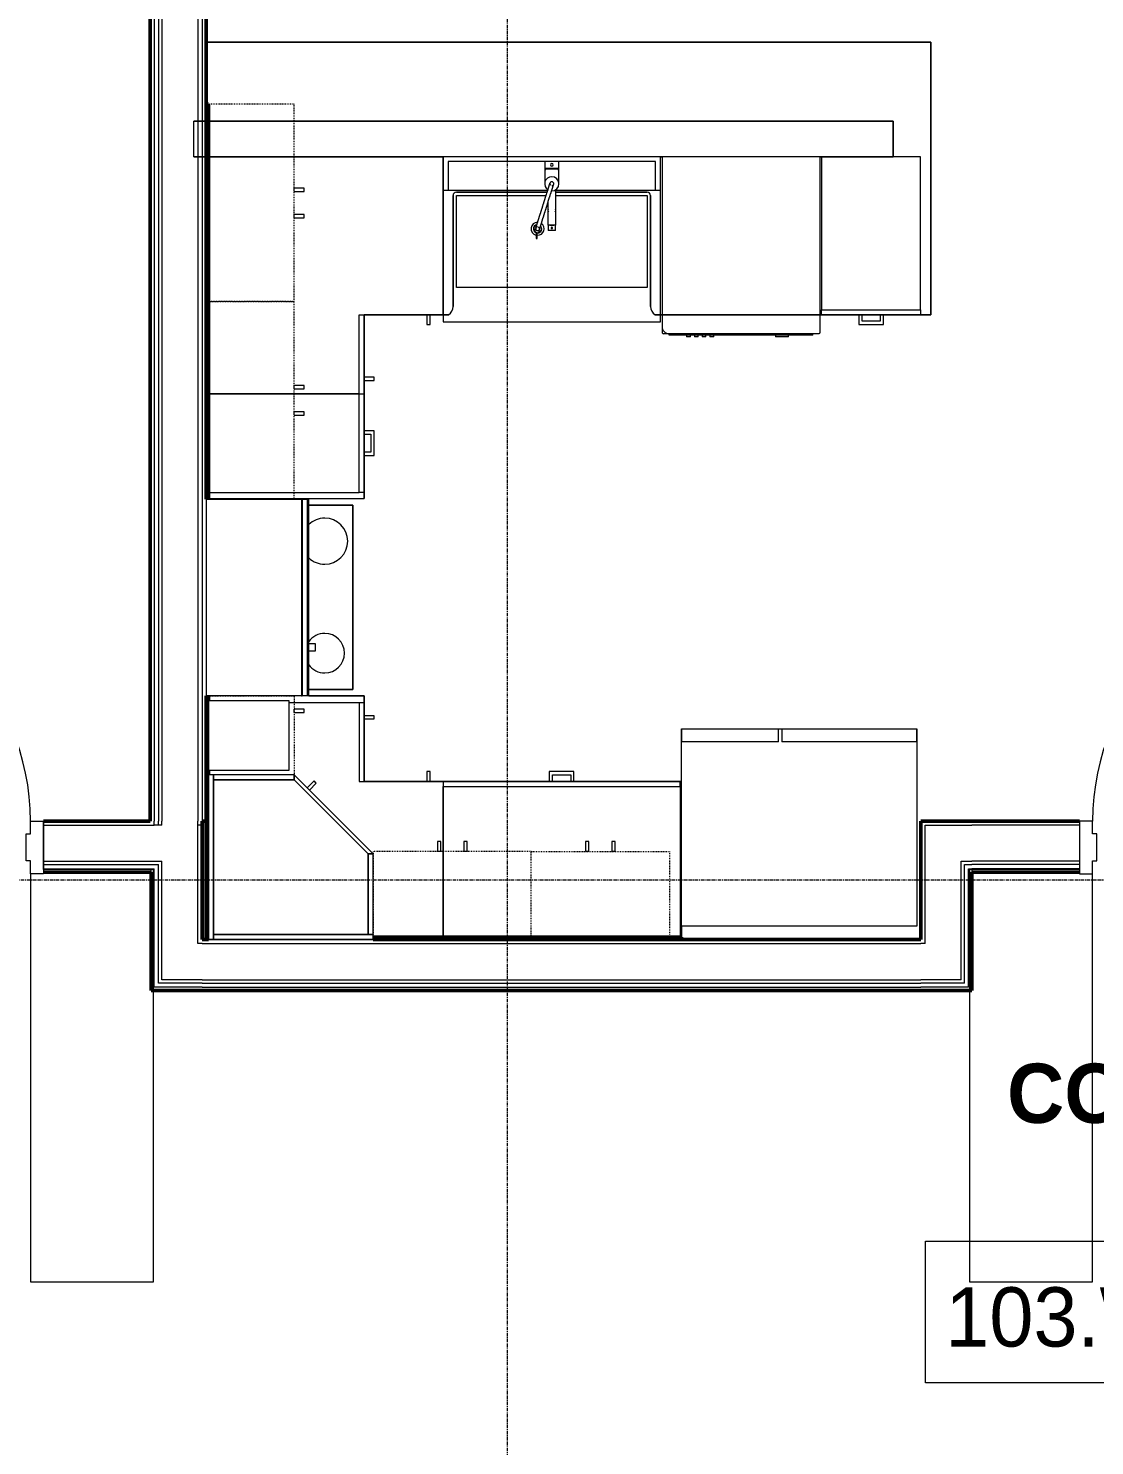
# Model space of a CAD drawing. Header units: inches. Extents: x -4235 to -464, y 9706 to 12425.
# Drawn here: x -3227.1 to -3065.1, y 10381.3 to 10596.6 of the extents above; entities that cross this region are included whole.
import ezdxf

# ---------------------------------------------------------------- set-up
doc = ezdxf.new("R2010")
doc.units = ezdxf.units.IN
doc.header["$MEASUREMENT"] = 0
doc.linetypes.add('Dash', pattern=[0.25, 0.125, -0.125])
doc.linetypes.add('Grid Line 1_2_', pattern=[0.875, 0.5, -0.125, 0.125, -0.125])
for name, color, linetype, lineweight in [('0-1', 7, 'Continuous', 5), ('0-2', 10, 'Continuous', 9), ('0-3', 7, 'Continuous', 9), ('A-AREA-IDEN', 2, 'Continuous', 9), ('A-DOOR-1', 7, 'Continuous', 9), ('A-DOOR-2', 90, 'Continuous', 20), ('A-DOOR-FRAM-1', 90, 'Continuous', 20), ('A-FLOR-2', 254, 'Continuous', 9), ('A-FLOR-3', 7, 'Continuous', 9), ('A-WALL-1', 250, 'Continuous', 50), ('A-WALL-2', 50, 'Continuous', 13), ('A-WALL-3', 10, 'Continuous', 9), ('A-WALL-4', 254, 'Continuous', 9), ('A-WALL-6', 113, 'Continuous', 9), ('I-WALL-1', 250, 'Continuous', 50), ('I-WALL-2', 10, 'Continuous', 9), ('I-WALL-3', 254, 'Continuous', 9), ('P-SANR-FIXT-1', 7, 'Continuous', 9), ('P-SANR-FIXT-2', 254, 'Continuous', 9), ('Q-CASE', 31, 'Continuous', 9), ('Q-CASE-1', 254, 'Continuous', 9), ('Q-CASE-2', 7, 'Continuous', 9), ('Q-CASE-3', 10, 'Continuous', 9), ('Q-CASE-4', 7, 'Dash', 9), ('Q-SPCQ-1', 7, 'Continuous', 9), ('Q-SPCQ-2', 10, 'Continuous', 9), ('Q-SPCQ-3', 254, 'Continuous', 9), ('S-GRID-1', 1, 'Grid Line 1_2_', 9)]:
    doc.layers.add(name, color=color, linetype=linetype, lineweight=lineweight)
doc.styles.add('Century Gothic', font='ufonts.com_century-gothic.ttf', dxfattribs={"height": 9})
doc.styles.add('Century Gothic_B', font='GOTHICB.TTF', dxfattribs={"height": 9})

# ---------------------------------------------------------------- blocks, each defined once
blk = doc.blocks.new('Refrigerator_-_Side-by-Side_6047 - 36_ X 30_-1372843-BACKGROUND - 1ST FLOOR')
at = {"layer": 'Q-SPCQ-1'}
for p, q in [((-17.88, 15.58), (17.87, 15.58)), ((-17.88, -14.42), (-17.88, 15.58)), ((-17.88, 15.58), (-3.13, 15.58)), ((-17.88, 15.58), (-17.88, 13.58)), ((-3.13, 13.58), (-3.13, 15.58)), ((-2.63, 15.58), (17.87, 15.58)), ((-2.63, 15.58), (-2.63, 13.58)), ((17.87, 15.58), (17.87, -14.42)), ((17.87, 13.58), (17.87, 15.58)), ((-3.13, 13.58), (-17.88, 13.58)), ((17.87, 13.58), (-2.63, 13.58)), ((17.87, -14.42), (-17.88, -14.42))]:
    blk.add_line(p, q, dxfattribs=at)
blk = doc.blocks.new('Range - 24_ x 30_-V23-BACKGROUND - 1ST FLOOR')
at = {"layer": 'Q-SPCQ-1'}
blk.add_line((0, -22), (0.12, -22), dxfattribs=at)
for centre, radius, start, end in [((6.5, -6), 3.5, 360, 180), ((23.5, -6), 3, 0, 180), ((6.5, -6), 3.5, 180, 223.5648), ((6.5, -6), 3.5, 316.389, 0), ((23.5, -6), 3, 180, 233.8773), ((23.5, -6), 3, 306.1227, 0), ((6.5, -6), 3.5, 261.0228, 278.9772)]:
    blk.add_arc(centre, radius, start, end, dxfattribs=at)
blk = doc.blocks.new('Dishwasher_15404 - 34_ counter-V24-BACKGROUND - 1ST FLOOR')
at = {"layer": 'Q-SPCQ-1'}
for p, q in [((26.68, 0), (24, 0)), ((26.87, -22.93), (26.87, -0.2)), ((27.12, -1.09), (26.87, -1.09)), ((27.12, -1.09), (27.12, -22.91)), ((27.37, -4.82), (27.12, -4.82)), ((27.37, -4.82), (27.37, -5.81)), ((27.37, -5.81), (27.37, -6.79)), ((27.12, -6.79), (27.37, -6.79)), ((27.37, -16.15), (27.12, -16.15)), ((27.12, -16.74), (27.37, -16.74)), ((27.37, -16.15), (27.37, -16.74)), ((27.37, -17.33), (27.12, -17.33)), ((27.12, -17.92), (27.37, -17.92)), ((27.37, -18.51), (27.12, -18.51)), ((27.12, -19.1), (27.37, -19.1)), ((27.37, -17.33), (27.37, -17.92)), ((27.37, -18.51), (27.37, -19.1)), ((27.37, -19.69), (27.12, -19.69)), ((27.12, -20.28), (27.37, -20.28)), ((27.37, -19.69), (27.37, -20.28)), ((27.12, -22.91), (26.87, -22.91)), ((26.87, -23.8), (26.87, -22.93)), ((24, -24), (25.8, -24)), ((25.8, -24), (26.68, -24))]:
    blk.add_line(p, q, dxfattribs=at)
for centre, radius, start, end in [((26.68, -0.2), 0.197, 360, 90), ((26.68, -0.2), 0.197, 15, 90), ((25.8, -22.93), 1.07, 270, 0), ((26.68, -23.8), 0.197, 270, 0)]:
    blk.add_arc(centre, radius, start, end, dxfattribs=at)
at = {"layer": 'Q-SPCQ-2'}
blk.add_line((0, 0), (0, -24), dxfattribs=at)
at = {"layer": 'Q-SPCQ-3'}
for p, q in [((24, 0), (0, 0)), ((0, -24), (24, -24))]:
    blk.add_line(p, q, dxfattribs=at)
blk = doc.blocks.new('30quot_MicrowaveVent_11166 - 70cm miele oven-2804781-BACKGROUND - 1ST FLOOR')
at = {"layer": 'Q-CASE-2'}
for p, q in [((15.68, 15.6), (-14.2, 15.6)), ((-14.2, 15.39), (-14.2, 15.6)), ((-14.2, 14.61), (-14.2, 15.39)), ((15.68, 15.39), (-14.2, 15.39)), ((8.88, 16.6), (7.69, 16.6)), ((7.69, 15.63), (7.69, 16.55)), ((8.88, 16.55), (8.88, 15.63)), ((15.68, 15.6), (15.68, 15.39)), ((15.68, 15.39), (15.68, 14.61)), ((15.68, 14.61), (-14.2, 14.61)), ((-14.2, 0), (-14.2, 14.49)), ((-14.2, 14.49), (15.68, 14.49)), ((15.68, 14.49), (15.68, 0)), ((-14.2, 0), (15.68, 0))]:
    blk.add_line(p, q, dxfattribs=at)
blk = doc.blocks.new('308 - 308-2727439-BACKGROUND - 1ST FLOOR')
at = {"layer": 'Q-CASE'}
for p, q in [((0, 25.19), (-12, 13.19)), ((-11.25, 13.19), (0, 24.44)), ((0, 24.44), (0, 25.19)), ((-12, 13.19), (-11.25, 13.19))]:
    blk.add_line(p, q, dxfattribs=at)
at = {"layer": 'Q-CASE-2'}
for p, q in [((0, 24.44), (-11.25, 13.19)), ((0, 25.19), (0, 24.44)), ((12.25, 25.19), (0, 25.19)), ((12.25, 24.44), (0, 24.44)), ((0, 24.44), (12.25, 24.44)), ((12.25, 24.44), (12.25, 25.19)), ((13, 25.19), (12.25, 25.19)), ((12.25, 25.19), (12.25, 0.94)), ((12.25, 0.94), (12.25, 24.44)), ((13, 0.94), (13, 25.19)), ((-10.76, 16.55), (-11.11, 16.2)), ((-11.11, 16.2), (-10.05, 15.14)), ((-9.7, 15.49), (-10.76, 16.55)), ((-12, 13.19), (-12, 0.94)), ((-11.25, 13.19), (-12, 13.19)), ((-11.25, 13.19), (-11.25, 0.94)), ((-11.25, 0.94), (-11.25, 13.19)), ((-12, 0.94), (-11.25, 0.94)), ((13, 0.94), (-12, 0.94)), ((-12, 0.94), (-12, 0.19)), ((-12, 0.19), (13, 0.19)), ((-11.25, 0.94), (12.25, 0.94)), ((12.25, 0.94), (13, 0.94)), ((13, 0.19), (13, 0.94))]:
    blk.add_line(p, q, dxfattribs=at)
blk = doc.blocks.new('Base Cabinet 4 Drawer 254 - Base Cabinet 4 Drawer 254 15_-2584595-BACKGROUND - 1ST FLOOR')
at = {"layer": 'Q-CASE-1'}
for p, q in [((-6.76, 24), (8.24, 24)), ((-6.76, 23.25), (-6.76, 24)), ((-0.64, 24), (-1.14, 24)), ((2.11, 24), (2.61, 24)), ((8.24, 24), (8.24, 23.25)), ((8.24, 23.25), (-6.76, 23.25)), ((-6.76, 23.25), (-6.76, 0.37)), ((8.24, 0.37), (8.24, 23.25))]:
    blk.add_line(p, q, dxfattribs=at)
at = {"layer": 'Q-CASE-2'}
for p, q in [((2.61, 25.5), (-1.14, 25.5)), ((-1.14, 25.5), (-1.14, 24)), ((-0.64, 24), (-0.64, 25)), ((-0.64, 25), (2.11, 25)), ((2.11, 25), (2.11, 24)), ((2.61, 24), (2.61, 25.5))]:
    blk.add_line(p, q, dxfattribs=at)
at = {"layer": 'Q-CASE-3'}
for p, q in [((-0.64, 24), (-1.14, 24)), ((-0.64, 24), (-1.14, 24)), ((-0.64, 24), (-1.14, 24)), ((2.11, 24), (2.61, 24)), ((2.11, 24), (2.61, 24)), ((2.11, 24), (2.61, 24)), ((-6.76, 0.37), (-6.76, 0)), ((8.24, 0), (8.24, 0.37)), ((-6.76, 0), (8.24, 0))]:
    blk.add_line(p, q, dxfattribs=at)
blk = doc.blocks.new('Base Cabinet Corner 197 - Base Cabinet Corner 197-2565125-BACKGROUND - 1ST FLOOR')
at = {"layer": 'Q-CASE-1'}
for p, q in [((12.74, -12.63), (12.74, -24)), ((0.74, -23.25), (0.74, -36)), ((12.74, -23.25), (0.74, -23.25)), ((0.74, -23.25), (0.74, -24)), ((0.74, -24), (0.74, -36)), ((12.74, -24), (0.74, -24)), ((10.24, -24), (10.73, -24)), ((0.73, -34), (0.73, -33.51)), ((0.74, -36), (-22.89, -36))]:
    blk.add_line(p, q, dxfattribs=at)
at = {"layer": 'Q-CASE-2'}
for p, q in [((10.24, -24), (10.24, -25.5)), ((10.24, -25.5), (10.73, -25.5)), ((10.73, -25.5), (10.73, -24)), ((2.23, -33.51), (0.74, -33.51)), ((0.74, -34), (2.23, -34)), ((2.23, -34), (2.23, -33.51))]:
    blk.add_line(p, q, dxfattribs=at)
at = {"layer": 'Q-CASE-3'}
for p, q in [((-23.26, 0), (-5.26, 0)), ((-23.26, -0.38), (-23.26, 0)), ((-23.26, -25.38), (-23.26, -0.38)), ((-5.26, 0), (12.74, 0)), ((12.74, 0), (12.74, -0.38)), ((-23.26, -36), (-23.26, -25.38)), ((10.24, -24), (10.73, -24)), ((-22.89, -36), (-23.26, -36))]:
    blk.add_line(p, q, dxfattribs=at)
blk = doc.blocks.new('Vanity Cabinet-Double Door - 33_-2318066-BACKGROUND - 1ST FLOOR')
at = {"layer": 'Q-CASE-1'}
for p, q in [((-15.76, 5.13), (-15.76, 0)), ((-15.76, 5.13), (-15.76, 0)), ((-15.01, 5.13), (-15.01, 0.75)), ((16.49, 0.75), (16.49, 5.13)), ((17.24, 0), (17.24, 5.13)), ((17.24, 0), (17.24, 5.13)), ((-15.01, 0.75), (-0.34, 0.75)), ((1.82, 0.75), (16.49, 0.75))]:
    blk.add_line(p, q, dxfattribs=at)
at = {"layer": 'Q-CASE-3'}
blk.add_line((-15.76, 0), (17.24, 0), dxfattribs=at)
blk.add_line((-15.76, 0), (17.24, 0), dxfattribs=at)
blk.add_line((-15.76, 0), (17.24, 0), dxfattribs=at)
blk = doc.blocks.new('Base Cabinet 3 Drawer 230 - Base Cabinet 3 Drawer 230 15_-2603807-BACKGROUND - 1ST FLOOR')
at = {"layer": 'Q-CASE-1'}
for p, q in [((-6.76, 24), (8.24, 24)), ((-6.76, 23.25), (-6.76, 24)), ((-0.64, 24), (-1.14, 24)), ((2.11, 24), (2.61, 24)), ((8.24, 24), (8.24, 23.25)), ((8.24, 23.25), (-6.76, 23.25)), ((-6.76, 23.25), (-6.76, 0)), ((8.24, 0), (8.24, 23.25)), ((-6.76, 0), (8.24, 0))]:
    blk.add_line(p, q, dxfattribs=at)
at = {"layer": 'Q-CASE-2'}
for p, q in [((2.61, 25.5), (-1.14, 25.5)), ((-1.14, 25.5), (-1.14, 24)), ((-0.64, 24), (-0.64, 25)), ((-0.64, 25), (2.11, 25)), ((2.11, 25), (2.11, 24)), ((2.61, 24), (2.61, 25.5))]:
    blk.add_line(p, q, dxfattribs=at)
at = {"layer": 'Q-CASE-3'}
for p, q in [((-0.64, 24), (-1.14, 24)), ((-0.64, 24), (-1.14, 24)), ((2.11, 24), (2.61, 24)), ((2.11, 24), (2.61, 24))]:
    blk.add_line(p, q, dxfattribs=at)
blk = doc.blocks.new('kitchen_faucet_14143 - kitchen_faucet_14143-V72-BACKGROUND - 1ST FLOOR')
at = {"layer": 'P-SANR-FIXT-1'}
for p, q in [((-7.58, 2.4), (-8.24, 2.4)), ((-8.24, 2.2), (-7.58, 2.2)), ((-7.23, 2.59), (-6.81, 2.46)), ((-6.99, 1.91), (-7.41, 2.04)), ((-6.3, 0.57), (-7.09, 0.57)), ((-7.09, -0.57), (-7.09, 0.57)), ((-2.83, 0.59), (-6.3, 0.59)), ((-6.3, 0.57), (-6.3, 0.59)), ((-6.3, 0.42), (-6.3, 0.5)), ((-6.3, 0.3), (-6.3, 0.4)), ((-6.3, 0.29), (-6.3, 0.15)), ((-6.3, 0.15), (-6.3, 0.29)), ((-6.3, 0.15), (-6.3, -0.15)), ((-6.3, -0.15), (-6.3, 0.15)), ((-3.97, 0.59), (-4.89, 0.59)), ((-0.9, 0.59), (-0.94, 0.59)), ((2.26, 1.08), (0, 1.08)), ((2.34, 1.02), (2.1, 1.02)), ((2.26, 1.08), (2.26, -1.08)), ((3.44, 1.08), (2.34, 1.08)), ((2.34, -1.08), (2.34, 1.08)), ((3.44, 1.08), (3.44, -1.08)), ((-7.09, -0.57), (-6.3, -0.57)), ((-6.3, -0.15), (-6.3, -0.29)), ((-6.3, -0.29), (-6.3, -0.15)), ((-6.3, -0.4), (-6.3, -0.3)), ((-6.3, -0.5), (-6.3, -0.42)), ((-6.3, -0.59), (-6.3, -0.51)), ((-6.3, -0.59), (-0.9, -0.59)), ((-4.89, -0.59), (-3.97, -0.59)), ((0, -1.08), (2.26, -1.08)), ((2.1, -1.02), (2.34, -1.02)), ((2.34, -1.08), (3.44, -1.08))]:
    blk.add_line(p, q, dxfattribs=at)
at = {"layer": 'P-SANR-FIXT-1', "flags": 128}
for points in [[(-6.52, 2.15), (-6.53, 2.23), (-6.56, 2.3), (-6.61, 2.36), (-6.67, 2.41), (-6.74, 2.44), (-6.82, 2.45), (-6.9, 2.44), (-6.97, 2.41), (-7.03, 2.36), (-7.08, 2.3), (-7.1, 2.23), (-7.11, 2.15)], [(-6.73, 2.43), (-6.73, 2.43), (-6.73, 2.43), (-6.73, 2.43), (-6.72, 2.43), (-6.72, 2.43), (-6.72, 2.43), (-6.71, 2.43), (-6.71, 2.43), (-6.7, 2.42), (-6.69, 2.42), (-6.68, 2.42), (-6.53, 2.37), (-6.52, 2.37), (-6.5, 2.36), (-6.48, 2.35), (-6.46, 2.35), (-6.44, 2.34), (-6.42, 2.33), (-6.39, 2.33), (-6.37, 2.32), (-6.34, 2.31), (-6.32, 2.3), (-6.29, 2.3), (-6.27, 2.29), (-6.24, 2.28), (-6.21, 2.27), (-6.18, 2.26), (-6.15, 2.25), (-6.12, 2.24), (-6.09, 2.23), (-6.06, 2.22), (-6.03, 2.21), (-5.99, 2.2), (-5.96, 2.19), (-5.92, 2.18), (-5.89, 2.17), (-5.85, 2.16), (-5.81, 2.14), (-5.78, 2.13), (-5.74, 2.12), (-5.7, 2.11), (-5.66, 2.1), (-5.62, 2.08), (-5.58, 2.07), (-5.53, 2.06), (-5.49, 2.04), (-5.45, 2.03), (-5.4, 2.01), (-5.36, 2), (-5.31, 1.99), (-5.27, 1.97), (-5.22, 1.96), (-5.17, 1.94), (-5.12, 1.93), (-5.07, 1.91), (-5.02, 1.9), (-4.97, 1.88), (-4.92, 1.86), (-4.87, 1.85), (-4.82, 1.83), (-4.77, 1.81), (-4.71, 1.8), (-4.66, 1.78), (-4.61, 1.76), (-4.55, 1.75), (-4.5, 1.73), (-4.44, 1.71), (-4.39, 1.69), (-4.33, 1.68), (-4.27, 1.66), (-4.22, 1.64), (-4.16, 1.62), (-4.1, 1.6), (-4.04, 1.59), (-3.99, 1.57), (-3.93, 1.55), (-3.87, 1.53), (-3.81, 1.51), (-3.75, 1.49), (-3.69, 1.47), (-3.63, 1.46), (-3.57, 1.44), (-3.51, 1.42), (-3.45, 1.4), (-3.39, 1.38), (-3.33, 1.36), (-3.27, 1.34), (-3.21, 1.32), (-3.15, 1.31), (-3.09, 1.29), (-3.03, 1.27), (-2.97, 1.25), (-2.92, 1.23), (-2.86, 1.21), (-2.8, 1.19), (-2.74, 1.17), (-2.68, 1.16), (-2.62, 1.14), (-2.56, 1.12), (-2.51, 1.1), (-1.88, 0.9), (-1.83, 0.89), (-1.78, 0.87), (-1.73, 0.85), (-1.67, 0.84), (-1.62, 0.82), (-1.4, 0.75), (-1.35, 0.74), (-1.3, 0.72), (-1.26, 0.71), (-1.21, 0.69), (-1.17, 0.68), (-1.12, 0.66), (-1.08, 0.65), (-1.04, 0.64), (-1, 0.62), (-0.96, 0.61), (-0.92, 0.6), (-0.88, 0.59), (-0.84, 0.57), (-0.8, 0.56), (-0.76, 0.55), (-0.73, 0.54), (-0.69, 0.53), (-0.66, 0.52), (-0.62, 0.51), (-0.59, 0.5), (-0.56, 0.49), (-0.52, 0.47), (-0.49, 0.47), (-0.46, 0.46), (-0.43, 0.45), (-0.4, 0.44), (-0.38, 0.43), (-0.35, 0.42), (-0.32, 0.41), (-0.3, 0.4), (-0.27, 0.4), (-0.25, 0.39), (-0.22, 0.38), (-0.2, 0.37), (-0.18, 0.37), (-0.16, 0.36), (-0.14, 0.35), (-0.12, 0.35), (-0.1, 0.34), (-0.08, 0.34), (-0.06, 0.33), (-0.05, 0.32), (-0.03, 0.32), (-0.02, 0.32), (0, 0.31), (0.01, 0.31), (0.02, 0.3), (0.03, 0.3), (0.04, 0.3), (0.05, 0.29), (0.06, 0.29), (0.07, 0.29), (0.08, 0.28), (0.09, 0.28), (0.09, 0.28), (0.1, 0.28), (0.1, 0.28), (0.11, 0.28), (0.11, 0.28), (0.11, 0.27), (0.11, 0.27), (0.11, 0.27)], [(-7.11, 2.15), (-7.1, 2.08), (-7.08, 2), (-7.03, 1.94), (-6.97, 1.9), (-6.9, 1.87), (-6.82, 1.86), (-6.74, 1.87), (-6.67, 1.9), (-6.61, 1.94), (-6.56, 2)], [(-6.91, 1.87), (-6.91, 1.87), (-6.91, 1.87), (-6.9, 1.87), (-6.9, 1.87), (-6.9, 1.87), (-6.89, 1.87), (-6.89, 1.86), (-6.88, 1.86), (-6.88, 1.86), (-6.87, 1.86), (-6.86, 1.86), (-6.71, 1.81), (-6.69, 1.8), (-6.68, 1.8), (-6.51, 1.75), (-6.49, 1.74), (-6.46, 1.73), (-6.43, 1.72), (-6.41, 1.71), (-6.38, 1.7), (-6.35, 1.69), (-6.32, 1.68), (-6.29, 1.67), (-6.26, 1.66), (-6.22, 1.65), (-6.19, 1.64), (-6.16, 1.63), (-6.12, 1.62), (-6.09, 1.61), (-6.05, 1.6), (-6.01, 1.59), (-5.98, 1.58), (-5.94, 1.56), (-5.9, 1.55), (-5.86, 1.54), (-5.82, 1.53), (-5.78, 1.51), (-5.74, 1.5), (-5.69, 1.49), (-5.65, 1.47), (-5.61, 1.46), (-5.56, 1.45), (-5.52, 1.43), (-5.47, 1.42), (-5.42, 1.4), (-5.38, 1.39), (-5.33, 1.37), (-5.28, 1.36), (-5.23, 1.34), (-5.18, 1.33), (-4.48, 1.1), (-4.42, 1.09), (-4.36, 1.07), (-4.31, 1.05), (-4.25, 1.03), (-4.19, 1.01), (-4.13, 0.99), (-4.07, 0.98), (-4.02, 0.96), (-3.96, 0.94), (-3.9, 0.92), (-3.84, 0.9), (-3.78, 0.88), (-3.72, 0.86), (-3.66, 0.85), (-3.6, 0.83), (-3.54, 0.81), (-3.48, 0.79), (-3.42, 0.77), (-3.36, 0.75), (-3.3, 0.73), (-3.24, 0.71), (-3.18, 0.69), (-3.12, 0.68), (-3.06, 0.66), (-3, 0.64), (-2.94, 0.62), (-2.88, 0.6), (-2.83, 0.58), (-2.77, 0.56), (-2.71, 0.55), (-2.65, 0.53), (-2.03, 0.33), (-1.98, 0.32), (-1.93, 0.3), (-1.88, 0.28), (-1.83, 0.27), (-1.78, 0.25), (-1.54, 0.18), (-1.49, 0.16), (-1.45, 0.15), (-1.4, 0.13), (-1.36, 0.12), (-1.31, 0.1), (-1.27, 0.09), (-1.23, 0.08), (-1.18, 0.06), (-1.14, 0.05), (-1.1, 0.04), (-1.06, 0.03), (-1.03, 0.01), (-0.99, 0), (-0.95, -0.01), (-0.91, -0.02), (-0.88, -0.03), (-0.84, -0.04), (-0.81, -0.05), (-0.77, -0.07), (-0.74, -0.08), (-0.71, -0.09), (-0.68, -0.1), (-0.65, -0.11), (-0.62, -0.11), (-0.59, -0.12), (-0.56, -0.13), (-0.53, -0.14), (-0.51, -0.15), (-0.48, -0.16), (-0.45, -0.17), (-0.43, -0.17), (-0.41, -0.18), (-0.38, -0.19), (-0.36, -0.2), (-0.34, -0.2), (-0.32, -0.21), (-0.3, -0.21), (-0.28, -0.22), (-0.26, -0.23), (-0.25, -0.23), (-0.23, -0.24), (-0.21, -0.24), (-0.2, -0.25), (-0.18, -0.25), (-0.17, -0.26), (-0.16, -0.26), (-0.15, -0.26), (-0.14, -0.27), (-0.13, -0.27), (-0.12, -0.27), (-0.11, -0.28), (-0.1, -0.28), (-0.09, -0.28), (-0.09, -0.28), (-0.08, -0.28), (-0.08, -0.29), (-0.07, -0.29), (-0.07, -0.29), (-0.07, -0.29), (-0.07, -0.29), (-0.06, -0.29)], [(-0.27, 0.02), (-0.27, -0.06), (-0.24, -0.13), (-0.2, -0.2), (-0.15, -0.25), (-0.08, -0.28), (0, -0.3), (0.08, -0.3), (0.15, -0.28), (0.21, -0.23), (0.27, -0.18)], [(0.27, -0.18), (0.3, -0.11), (0.32, -0.03), (0.31, 0.04), (0.29, 0.12), (0.25, 0.18), (0.19, 0.23), (0.13, 0.27), (0.05, 0.29), (-0.03, 0.28), (-0.1, 0.26), (-0.17, 0.22), (-0.22, 0.16)]]:
    blk.add_lwpolyline(points, dxfattribs=at)
at = {"layer": 'P-SANR-FIXT-1'}
for centre, radius, start, end in [((-6.83, 2.16), 0.984, 176.3754, 180), ((-6.83, 2.16), 0.984, 180, 325.3711), ((-6.83, 2.16), 0.984, 0, 165), ((-6.83, 2.16), 0.63, 10.3084, 180), ((-6.83, 2.16), 0.63, 180, 315), ((-6.83, 2.16), 0.591, 132.8835, 180), ((-6.83, 2.16), 0.591, 180, 191.3603), ((-6.83, 2.16), 0.591, 14.7648, 132.8835), ((-6.83, 2.16), 0.591, 191.3603, 312.7731), ((-6.69, 0), 0.118, 0, 180), ((0, 0), 1.08, 177.6189, 180), ((0, 0), 1.08, 0, 147.4712), ((2.88, 0), 0.197, 360, 180), ((-6.69, 0), 0.118, 180, 360), ((0, 0), 1.08, 180, 360), ((2.88, 0), 0.197, 180, 360)]:
    blk.add_arc(centre, radius, start, end, dxfattribs=at)
for centre, major_axis, ratio, start_param, end_param in [((-8.24, 2.3), (0, 0.0984), 0.984808, 4.712389, 7.853982), ((-8.24, 2.3), (0, 0.0984), 0.984808, 1.570796, 4.712389), ((-3.97, 0), (0, 0.591), 0.906308, 6.021386, 6.806784), ((-3.97, 0), (0, 0.591), 0.906308, 2.617994, 3.403392)]:
    blk.add_ellipse(centre, major_axis=major_axis, ratio=ratio, start_param=start_param, end_param=end_param, dxfattribs=at)
blk = doc.blocks.new('Stainless Steel Farmhous Kitchen Sink - Stainless Steel Farmhous Kitchen Sink-V73-BACKGROUND - 1ST FLOOR')
at = {"layer": 'P-SANR-FIXT-1'}
for p, q in [((-33, 22.2), (-33, 21.11)), ((0, 22.2), (-33, 22.2)), ((0, 21.11), (0, 22.2)), ((-31, 3), (-31, 16.96)), ((-31, 16.96), (-2, 16.96)), ((-2, 16.96), (-2, 3)), ((-17.08, 3), (-31, 3)), ((-2, 3), (-15.65, 3))]:
    blk.add_line(p, q, dxfattribs=at)
at = {"layer": 'P-SANR-FIXT-2'}
for p, q in [((-33, 21.11), (-33, 2.25)), ((0, 2.25), (0, 21.11)), ((-33, 2.25), (-17.09, 2.25)), ((-15.89, 2.25), (0, 2.25))]:
    blk.add_line(p, q, dxfattribs=at)
blk = doc.blocks.new('300 Series Wall Hung Cabinet_302 - 24_ X 36_-2573584-BACKGROUND - 1ST FLOOR')
at = {"layer": 'Q-CASE-2'}
for p, q in [((-2.25, -13.19), (-1.76, -13.19)), ((-2.25, -13.19), (-2.25, -14.69)), ((-2.25, -14.69), (-1.76, -14.69)), ((-1.76, -14.69), (-1.76, -13.19)), ((1.75, -13.19), (2.24, -13.19)), ((1.75, -13.19), (1.75, -14.69)), ((1.75, -14.69), (2.24, -14.69)), ((2.24, -14.69), (2.24, -13.19))]:
    blk.add_line(p, q, dxfattribs=at)
at = {"layer": 'Q-CASE-4'}
for p, q in [((12, -0.19), (-12, -0.19)), ((-12, -0.19), (-12, -13.19)), ((12, -13.19), (12, -0.19)), ((-12, -13.19), (12, -13.19))]:
    blk.add_line(p, q, dxfattribs=at)
blk = doc.blocks.new('300 Series Wall Hung Cabinet_302 - 21_ X 36_-2764135-BACKGROUND - 1ST FLOOR')
at = {"layer": 'Q-CASE-2'}
for p, q in [((-1.76, 14.69), (-2.25, 14.69)), ((-2.25, 14.69), (-2.25, 13.19)), ((-1.76, 13.19), (-2.25, 13.19)), ((-1.76, 13.19), (-1.76, 14.69)), ((2.24, 14.69), (1.75, 14.69)), ((1.75, 14.69), (1.75, 13.19)), ((2.24, 13.19), (1.75, 13.19)), ((2.24, 13.19), (2.24, 14.69))]:
    blk.add_line(p, q, dxfattribs=at)
at = {"layer": 'Q-CASE-4'}
for p, q in [((-10.5, 0.19), (-10.5, 13.19)), ((-10.5, 13.19), (10.5, 13.19)), ((10.5, 13.19), (10.5, 0.19)), ((10.5, 0.19), (-10.5, 0.19))]:
    blk.add_line(p, q, dxfattribs=at)
blk = doc.blocks.new('300 Series Wall Hung Cabinet_302 - 30_ X 36_-2572944-BACKGROUND - 1ST FLOOR')
at = {"layer": 'Q-CASE-2'}
for p, q in [((-2.25, -13.19), (-1.76, -13.19)), ((-2.25, -13.19), (-2.25, -14.69)), ((-2.25, -14.69), (-1.76, -14.69)), ((-1.76, -14.69), (-1.76, -13.19)), ((1.75, -13.19), (2.24, -13.19)), ((1.75, -13.19), (1.75, -14.69)), ((1.75, -14.69), (2.24, -14.69)), ((2.24, -14.69), (2.24, -13.19))]:
    blk.add_line(p, q, dxfattribs=at)
at = {"layer": 'Q-CASE-4'}
for p, q in [((15, -0.19), (-15, -0.19)), ((-15, -0.19), (-15, -13.19)), ((15, -13.19), (15, -0.19)), ((-15, -13.19), (15, -13.19))]:
    blk.add_line(p, q, dxfattribs=at)
blk = doc.blocks.new('300 Series Wall Hung Cabinet_301 - 12_-2218017-BACKGROUND - 1ST FLOOR')
at = {"layer": 'Q-CASE-2'}
for p, q in [((-3.51, 14.69), (-4, 14.69)), ((-4, 14.69), (-4, 13.19)), ((-3.51, 13.19), (-4, 13.19)), ((-3.51, 13.19), (-3.51, 14.69)), ((5.25, 12.44), (-5.25, 12.44)), ((-5.25, 12.44), (-5.25, 0.19)), ((5.25, 0.19), (5.25, 12.44)), ((-5.25, 0.19), (5.25, 0.19))]:
    blk.add_line(p, q, dxfattribs=at)
at = {"layer": 'Q-CASE-4'}
for p, q in [((-6, 0.19), (-6, 13.19)), ((-6, 13.19), (6, 13.19)), ((6, 13.19), (6, 0.19)), ((6, 0.19), (-6, 0.19))]:
    blk.add_line(p, q, dxfattribs=at)
blk = doc.blocks.new('Base Cabinet 3 Drawer 230 - Base Cabinet 3 Drawer 230 36_-V82-BACKGROUND - 1ST FLOOR')
at = {"layer": 'Q-CASE-1'}
for p, q in [((-17.26, -23.25), (-17.26, -0.38)), ((18.74, -0.38), (18.74, -23.25)), ((-17.26, -23.25), (-17.26, -24)), ((18.74, -23.25), (-17.26, -23.25)), ((18.74, -24), (18.74, -23.25)), ((-17.26, -24), (18.74, -24)), ((-1.14, -24), (-0.64, -24)), ((2.61, -24), (2.11, -24))]:
    blk.add_line(p, q, dxfattribs=at)
at = {"layer": 'Q-CASE-2'}
for p, q in [((-1.14, -24), (-1.14, -25.5)), ((-1.14, -25.5), (2.61, -25.5)), ((-0.64, -25), (-0.64, -24)), ((2.11, -25), (-0.64, -25)), ((2.11, -24), (2.11, -25)), ((2.61, -25.5), (2.61, -24))]:
    blk.add_line(p, q, dxfattribs=at)
at = {"layer": 'Q-CASE-3'}
for p, q in [((-17.26, -0.38), (-17.26, 0)), ((-17.26, 0), (18.74, 0)), ((18.74, 0), (18.74, -0.38)), ((-1.14, -24), (-0.64, -24)), ((-1.14, -24), (-0.64, -24)), ((2.61, -24), (2.11, -24)), ((2.61, -24), (2.11, -24))]:
    blk.add_line(p, q, dxfattribs=at)
blk = doc.blocks.new('Base Cabinet Corner 197 - Base Cabinet Corner 197-V86-BACKGROUND - 1ST FLOOR')
at = {"layer": 'Q-CASE-1'}
for p, q in [((0.74, 36), (-23.26, 36)), ((-23.26, 36), (-23.26, 0.38)), ((0.74, 23.25), (0.74, 36)), ((0.74, 24), (0.74, 36)), ((0.73, 33.51), (0.73, 34)), ((12.74, 24), (0.74, 24)), ((0.74, 23.25), (0.74, 24)), ((10.73, 24), (10.24, 24)), ((12.74, 0.38), (12.74, 24)), ((12.74, 23.25), (0.74, 23.25))]:
    blk.add_line(p, q, dxfattribs=at)
at = {"layer": 'Q-CASE-2'}
for p, q in [((2.23, 34), (0.74, 34)), ((0.74, 33.51), (2.23, 33.51)), ((2.23, 33.51), (2.23, 34)), ((10.73, 25.5), (10.24, 25.5)), ((10.24, 25.5), (10.24, 24)), ((10.73, 24), (10.73, 25.5))]:
    blk.add_line(p, q, dxfattribs=at)
at = {"layer": 'Q-CASE-3'}
for p, q in [((10.73, 24), (10.24, 24)), ((-23.26, 0.38), (-23.26, 0.02)), ((12.74, 0), (12.74, 0.38)), ((-23.26, 0), (12.74, 0))]:
    blk.add_line(p, q, dxfattribs=at)
blk = doc.blocks.new('CTR - 1st Phase - Unit Layouts_rvt-1-BACKGROUND - 1ST FLOOR')
at = {"layer": 'A-WALL-1'}
for p, q in [((-3199.7, 10585.05), (-3200.07, 10585.05)), ((-3200.07, 10585.05), (-3200.07, 10525.05)), ((-3199.7, 10525.05), (-3199.7, 10585.05)), ((-3200.07, 10495.16), (-3200.07, 10458.16)), ((-3199.7, 10494.41), (-3199.7, 10495.16)), ((-3199.7, 10483.16), (-3199.7, 10483.91)), ((-3200.07, 10458.16), (-3199.7, 10458.16)), ((-3127.87, 10458.54), (-3174.7, 10458.54)), ((-3174.7, 10458.16), (-3127.87, 10458.16)), ((-3127.87, 10458.16), (-3127.87, 10458.54))]:
    blk.add_line(p, q, dxfattribs=at)
at = {"layer": 'A-WALL-3'}
for p, q in [((-3200.07, 10585.05), (-3200.07, 10525.05)), ((-3200.07, 10582.44), (-3201.95, 10582.44)), ((-3201.95, 10577.06), (-3201.95, 10582.44)), ((-3199.7, 10582.44), (-3200.07, 10582.44)), ((-3200.07, 10582.44), (-3199.7, 10582.44)), ((-3095.72, 10582.44), (-3199.7, 10582.44)), ((-3095.72, 10582.44), (-3095.72, 10577.06)), ((-3201.95, 10577.06), (-3200.07, 10577.06)), ((-3199.7, 10577.06), (-3200.05, 10577.06)), ((-3200.05, 10577.06), (-3199.7, 10577.06)), ((-3199.7, 10577.06), (-3164.07, 10577.06)), ((-3131.07, 10577.06), (-3130.82, 10577.06)), ((-3106.82, 10577.06), (-3095.72, 10577.06)), ((-3200.07, 10495.16), (-3200.07, 10476.16)), ((-3199.7, 10458.54), (-3199.7, 10483.16)), ((-3199.7, 10458.16), (-3200.07, 10458.16)), ((-3199.7, 10458.16), (-3174.7, 10458.16)), ((-3174.7, 10458.16), (-3127.87, 10458.16))]:
    blk.add_line(p, q, dxfattribs=at)
at = {"layer": 'A-WALL-4'}
for p, q in [((-3200.07, 10585.05), (-3199.7, 10585.05)), ((-3199.7, 10525.05), (-3199.7, 10585.05)), ((-3201.95, 10582.44), (-3200.07, 10582.44)), ((-3201.95, 10577.06), (-3201.95, 10582.44)), ((-3199.7, 10582.44), (-3095.72, 10582.44)), ((-3095.72, 10577.06), (-3095.72, 10582.44)), ((-3200.07, 10577.06), (-3201.95, 10577.06)), ((-3095.72, 10577.06), (-3199.7, 10577.06)), ((-3199.7, 10494.41), (-3199.7, 10495.16)), ((-3199.7, 10483.16), (-3199.7, 10483.91)), ((-3200.07, 10476.16), (-3200.07, 10458.16)), ((-3127.87, 10458.54), (-3174.7, 10458.54)), ((-3127.87, 10458.54), (-3127.87, 10458.16))]:
    blk.add_line(p, q, dxfattribs=at)
at = {"layer": 'A-WALL-6'}
for p, q in [((-3090.02, 10594.44), (-3200.07, 10594.44)), ((-3200.07, 10594.44), (-3200.07, 10585.05)), ((-3200.07, 10594.44), (-3200.07, 10585.05)), ((-3200.07, 10594.44), (-3090.02, 10594.44)), ((-3090.02, 10553.06), (-3090.02, 10594.44)), ((-3090.02, 10594.44), (-3090.02, 10553.06)), ((-3200.07, 10585.05), (-3200.07, 10525.16)), ((-3200.07, 10585.05), (-3200.07, 10525.16)), ((-3162.57, 10554.33), (-3162.57, 10571.18)), ((-3162.57, 10571.18), (-3162.57, 10554.33)), ((-3162.07, 10571.68), (-3148.27, 10571.68)), ((-3148.27, 10571.68), (-3162.07, 10571.68)), ((-3146.99, 10571.68), (-3133.07, 10571.68)), ((-3133.07, 10571.68), (-3146.99, 10571.68)), ((-3132.57, 10571.18), (-3132.57, 10554.33)), ((-3132.57, 10554.33), (-3132.57, 10571.18)), ((-3176.07, 10525.16), (-3176.07, 10553.06)), ((-3176.07, 10553.06), (-3163.27, 10553.06)), ((-3163.27, 10553.06), (-3176.07, 10553.06)), ((-3176.07, 10553.06), (-3176.07, 10525.16)), ((-3131.88, 10553.06), (-3090.02, 10553.06)), ((-3090.02, 10553.06), (-3131.88, 10553.06)), ((-3200.07, 10525.16), (-3199.7, 10525.16)), ((-3200.07, 10525.16), (-3199.7, 10525.16)), ((-3199.7, 10525.16), (-3176.07, 10525.16)), ((-3199.7, 10525.16), (-3176.07, 10525.16)), ((-3185.59, 10524.16), (-3185.47, 10524.16)), ((-3185.47, 10524.16), (-3185.59, 10524.16)), ((-3184.47, 10524.16), (-3177.82, 10524.16)), ((-3177.82, 10524.16), (-3184.47, 10524.16)), ((-3177.82, 10524.16), (-3177.82, 10496.16)), ((-3177.82, 10496.16), (-3177.82, 10524.16)), ((-3200.07, 10495.16), (-3200.07, 10476.16)), ((-3200.07, 10476.16), (-3200.07, 10495.16)), ((-3185.47, 10496.16), (-3185.59, 10496.16)), ((-3185.59, 10496.16), (-3185.47, 10496.16)), ((-3185.47, 10495.16), (-3185.59, 10495.16)), ((-3185.59, 10495.16), (-3185.47, 10495.16)), ((-3184.68, 10495.16), (-3185.47, 10495.16)), ((-3184.53, 10495.16), (-3184.68, 10495.16)), ((-3177.82, 10496.16), (-3184.47, 10496.16)), ((-3184.47, 10496.16), (-3177.82, 10496.16)), ((-3176.07, 10495.16), (-3184.47, 10495.16)), ((-3184.47, 10495.16), (-3176.07, 10495.16)), ((-3176.07, 10482.16), (-3176.07, 10495.16)), ((-3176.07, 10495.16), (-3176.07, 10482.16)), ((-3176.07, 10482.16), (-3127.87, 10482.16)), ((-3127.87, 10482.16), (-3176.07, 10482.16)), ((-3200.07, 10476.16), (-3200.07, 10458.16)), ((-3200.07, 10458.16), (-3200.07, 10476.16)), ((-3127.87, 10460.16), (-3127.87, 10458.54)), ((-3127.87, 10458.54), (-3127.87, 10460.16)), ((-3199.7, 10458.16), (-3200.07, 10458.16)), ((-3200.07, 10458.16), (-3199.7, 10458.16)), ((-3174.7, 10458.16), (-3199.7, 10458.16)), ((-3199.7, 10458.16), (-3174.7, 10458.16)), ((-3127.87, 10458.16), (-3174.7, 10458.16)), ((-3174.7, 10458.16), (-3127.87, 10458.16)), ((-3127.87, 10458.54), (-3127.87, 10458.16)), ((-3127.87, 10458.16), (-3127.87, 10458.54))]:
    blk.add_line(p, q, dxfattribs=at)
for centre, radius, start, end in [((-3162.07, 10571.18), 0.5, 90, 180), ((-3162.07, 10571.18), 0.5, 90, 180), ((-3133.07, 10571.18), 0.5, 0, 90), ((-3133.07, 10571.18), 0.5, 0, 90), ((-3164.07, 10554.33), 1.5, 302.4466, 0), ((-3164.07, 10554.33), 1.5, 302.4466, 0), ((-3131.07, 10554.33), 1.5, 180, 237.5534), ((-3131.07, 10554.33), 1.5, 180, 237.5534)]:
    blk.add_arc(centre, radius, start, end, dxfattribs=at)
at = {"layer": '0-2'}
for name, p, rotation in [('300 Series Wall Hung Cabinet_302 - 30_ X 36_-2572944-BACKGROUND - 1ST FLOOR', (-3199.89, 10570.05), 89.99999999998707), ('Base Cabinet Corner 197 - Base Cabinet Corner 197-V86-BACKGROUND - 1ST FLOOR', (-3200.07, 10553.8), 270.0000000000215), ('Vanity Cabinet-Double Door - 33_-2318066-BACKGROUND - 1ST FLOOR', (-3146.84, 10577.06), 180), ('kitchen_faucet_14143 - kitchen_faucet_14143-V72-BACKGROUND - 1ST FLOOR', (-3147.57, 10572.94), 90.00000000000213), ('Dishwasher_15404 - 34_ counter-V24-BACKGROUND - 1ST FLOOR', (-3106.82, 10577.06), 270.0000000000081), ('Base Cabinet 3 Drawer 230 - Base Cabinet 3 Drawer 230 15_-2603807-BACKGROUND - 1ST FLOOR', (-3098.34, 10577.06), 180), ('Stainless Steel Farmhous Kitchen Sink - Stainless Steel Farmhous Kitchen Sink-V73-BACKGROUND - 1ST FLOOR', (-3164.07, 10574.18), 180), ('300 Series Wall Hung Cabinet_302 - 30_ X 36_-2572944-BACKGROUND - 1ST FLOOR', (-3199.89, 10540.05), 89.99999999998707), ('Base Cabinet 4 Drawer 254 - Base Cabinet 4 Drawer 254 15_-2584595-BACKGROUND - 1ST FLOOR', (-3200.07, 10534.3), 269.9999999999863), ('30quot_MicrowaveVent_11166 - 70cm miele oven-2804781-BACKGROUND - 1ST FLOOR', (-3200.07, 10510.84), 269.9999999999863), ('Range - 24_ x 30_-V23-BACKGROUND - 1ST FLOOR', (-3176.07, 10525.16), 270.0000000000036), ('300 Series Wall Hung Cabinet_301 - 12_-2218017-BACKGROUND - 1ST FLOOR', (-3199.89, 10489.16), 269.9999999999871), ('Base Cabinet Corner 197 - Base Cabinet Corner 197-2565125-BACKGROUND - 1ST FLOOR', (-3200.07, 10481.43), 89.99999999997851), ('Base Cabinet 3 Drawer 230 - Base Cabinet 3 Drawer 230 36_-V82-BACKGROUND - 1ST FLOOR', (-3145.34, 10458.16), 180), ('308 - 308-2727439-BACKGROUND - 1ST FLOOR', (-3199.89, 10471.16), 269.9999999999871), ('300 Series Wall Hung Cabinet_302 - 24_ X 36_-2573584-BACKGROUND - 1ST FLOOR', (-3162.7, 10458.35), 180)]:
    blk.add_blockref(name, p, dxfattribs=dict(at, rotation=rotation))
for name, p in [('Refrigerator_-_Side-by-Side_6047 - 36_ X 30_-1372843-BACKGROUND - 1ST FLOOR', (-3110, 10474.59)), ('300 Series Wall Hung Cabinet_302 - 21_ X 36_-2764135-BACKGROUND - 1ST FLOOR', (-3140.2, 10458.35))]:
    blk.add_blockref(name, p, dxfattribs=at)
blk = doc.blocks.new('HOLLOW METAL - UNIT DOOR-2191979-BACKGROUND - 1ST FLOOR')
at = {"layer": 'A-DOOR-1'}
blk.add_arc((18, 4.125), 36, 90, 180, dxfattribs=at)
at = {"layer": 'A-DOOR-2'}
for p, q in [((18, 40.125), (16.25, 40.125)), ((16.25, 40.125), (16.25, 4.125)), ((18, 4.125), (18, 40.125)), ((16.25, 4.125), (18, 4.125))]:
    blk.add_line(p, q, dxfattribs=at)
at = {"layer": 'A-DOOR-FRAM-1'}
for p, q in [((-18, 4.125), (-20, 4.125)), ((-20, 4.125), (-20, -3.875)), ((-18, 2.1875), (-18, 4.125)), ((-17.375, 2.1875), (-18, 2.1875)), ((-17.375, -1.9375), (-17.375, 2.1875)), ((18, 2.1875), (17.375, 2.1875)), ((17.375, 2.1875), (17.375, -1.9375)), ((18, 4.125), (18, 2.1875)), ((20, 4.125), (18, 4.125)), ((20, -3.875), (20, 4.125)), ((-18, -3.875), (-18, -1.9375)), ((-18, -1.9375), (-17.375, -1.9375)), ((17.375, -1.9375), (18, -1.9375)), ((18, -1.9375), (18, -3.875)), ((-20, -3.875), (-18, -3.875)), ((18, -3.875), (20, -3.875))]:
    blk.add_line(p, q, dxfattribs=at)
blk = doc.blocks.new('HOLLOW METAL - UNIT DOOR-2191980-BACKGROUND - 1ST FLOOR')
at = {"layer": 'A-DOOR-1'}
blk.add_arc((18, -4.125), 36, 180, 270, dxfattribs=at)
at = {"layer": 'A-DOOR-2'}
for p, q in [((16.25, -4.125), (18, -4.125)), ((16.25, -40.125), (16.25, -4.125)), ((18, -4.125), (18, -40.125)), ((18, -40.125), (16.25, -40.125))]:
    blk.add_line(p, q, dxfattribs=at)
at = {"layer": 'A-DOOR-FRAM-1'}
for p, q in [((-20, 3.875), (-18, 3.875)), ((-20, -4.125), (-20, 3.875)), ((-18, 3.875), (-18, 1.9375)), ((18, 3.875), (20, 3.875)), ((18, 1.9375), (18, 3.875)), ((20, 3.875), (20, -4.125)), ((-18, 1.9375), (-17.375, 1.9375)), ((-17.375, 1.9375), (-17.375, -2.1875)), ((17.375, 1.9375), (18, 1.9375)), ((17.375, -2.1875), (17.375, 1.9375)), ((-18, -4.125), (-20, -4.125)), ((-18, -2.1875), (-18, -4.125)), ((-17.375, -2.1875), (-18, -2.1875)), ((18, -2.1875), (17.375, -2.1875)), ((18, -4.125), (18, -2.1875)), ((20, -4.125), (18, -4.125))]:
    blk.add_line(p, q, dxfattribs=at)
blk = doc.blocks.new('CTR - 1st Phase - Common Walls_rvt-1-BACKGROUND - 1ST FLOOR')
at = {"layer": 'A-FLOR-2'}
for p, q in [((-3208.07, 10468.79), (-3224.77, 10468.79)), ((-3208.07, 10450.41), (-3208.07, 10468.79)), ((-3084.12, 10468.79), (-3084.12, 10450.41)), ((-3067.42, 10468.79), (-3084.12, 10468.79))]:
    blk.add_line(p, q, dxfattribs=at)
at = {"layer": 'A-FLOR-3'}
for p, q in [((-3226.77, 10468.16), (-3226.77, 10406.19)), ((-3065.42, 10406.19), (-3065.42, 10468.16)), ((-3208.07, 10406.19), (-3208.07, 10450.41)), ((-3084.12, 10450.41), (-3084.12, 10406.19)), ((-3226.77, 10406.19), (-3208.07, 10406.19)), ((-3084.12, 10406.19), (-3065.42, 10406.19))]:
    blk.add_line(p, q, dxfattribs=at)
at = {"layer": 'A-WALL-2'}
for p, q in [((-3207.95, 10813.49), (-3207.95, 10476.16)), ((-3207.32, 10813.49), (-3207.32, 10476.16)), ((-3206.82, 10813.49), (-3206.82, 10476.16)), ((-3201.32, 10813.49), (-3201.32, 10476.16)), ((-3200.7, 10813.49), (-3200.7, 10476.16)), ((-3224.77, 10475.54), (-3208.45, 10475.54)), ((-3208.45, 10475.54), (-3207.95, 10475.54)), ((-3207.95, 10475.54), (-3207.95, 10476.16)), ((-3207.32, 10475.54), (-3207.95, 10475.54)), ((-3207.32, 10475.54), (-3207.32, 10476.16)), ((-3206.82, 10475.54), (-3207.32, 10475.54)), ((-3206.82, 10475.54), (-3206.82, 10476.16)), ((-3201.32, 10475.54), (-3201.32, 10476.16)), ((-3200.7, 10475.54), (-3201.32, 10475.54)), ((-3201.32, 10457.54), (-3201.32, 10475.54)), ((-3090.87, 10475.54), (-3085.37, 10475.54)), ((-3090.87, 10457.54), (-3090.87, 10475.54)), ((-3085.37, 10475.54), (-3083.75, 10475.54)), ((-3067.42, 10475.54), (-3083.75, 10475.54)), ((-3224.77, 10470.04), (-3208.45, 10470.04)), ((-3224.77, 10469.54), (-3208.45, 10469.54)), ((-3224.77, 10468.91), (-3208.45, 10468.91)), ((-3208.45, 10470.04), (-3207.32, 10470.04)), ((-3208.45, 10469.54), (-3207.95, 10469.54)), ((-3208.45, 10468.41), (-3208.45, 10468.91)), ((-3208.45, 10468.91), (-3207.95, 10468.91)), ((-3207.95, 10469.54), (-3207.32, 10469.54)), ((-3207.95, 10450.91), (-3207.95, 10468.91)), ((-3207.32, 10470.04), (-3206.82, 10470.04)), ((-3207.32, 10451.54), (-3207.32, 10469.54)), ((-3206.82, 10452.04), (-3206.82, 10470.04)), ((-3085.37, 10470.04), (-3084.87, 10470.04)), ((-3085.37, 10452.04), (-3085.37, 10470.04)), ((-3084.87, 10470.04), (-3083.75, 10470.04)), ((-3084.87, 10469.54), (-3084.25, 10469.54)), ((-3084.87, 10451.54), (-3084.87, 10469.54)), ((-3084.25, 10469.54), (-3083.75, 10469.54)), ((-3084.25, 10468.91), (-3083.75, 10468.91)), ((-3084.25, 10450.91), (-3084.25, 10468.91)), ((-3067.42, 10470.04), (-3083.75, 10470.04)), ((-3067.42, 10469.54), (-3083.75, 10469.54)), ((-3067.42, 10468.91), (-3083.75, 10468.91)), ((-3083.75, 10468.91), (-3083.75, 10468.41)), ((-3200.7, 10457.54), (-3201.32, 10457.54)), ((-3200.7, 10457.54), (-3091.5, 10457.54)), ((-3090.87, 10457.54), (-3091.5, 10457.54)), ((-3206.82, 10451.54), (-3207.32, 10451.54)), ((-3201.32, 10452.04), (-3206.82, 10452.04)), ((-3200.7, 10451.54), (-3206.82, 10451.54)), ((-3200.7, 10452.04), (-3201.32, 10452.04)), ((-3200.7, 10452.04), (-3091.5, 10452.04)), ((-3200.7, 10451.54), (-3091.5, 10451.54)), ((-3090.87, 10452.04), (-3091.5, 10452.04)), ((-3085.37, 10451.54), (-3091.5, 10451.54)), ((-3085.37, 10452.04), (-3090.87, 10452.04)), ((-3084.87, 10451.54), (-3085.37, 10451.54)), ((-3207.32, 10450.91), (-3207.95, 10450.91)), ((-3200.7, 10450.91), (-3207.32, 10450.91)), ((-3200.7, 10450.91), (-3091.5, 10450.91)), ((-3084.87, 10450.91), (-3091.5, 10450.91)), ((-3084.25, 10450.91), (-3084.87, 10450.91))]:
    blk.add_line(p, q, dxfattribs=at)
at = {"layer": 'I-WALL-1'}
for p, q in [((-3208.57, 10813.49), (-3208.57, 10476.16)), ((-3200.07, 10525.05), (-3200.07, 10813.49)), ((-3200.07, 10476.16), (-3200.07, 10495.16)), ((-3208.57, 10476.16), (-3224.77, 10476.16)), ((-3200.7, 10476.16), (-3200.07, 10476.16)), ((-3200.7, 10458.16), (-3200.7, 10476.16)), ((-3091.5, 10476.16), (-3091.5, 10458.16)), ((-3090.87, 10476.16), (-3091.5, 10476.16)), ((-3083.75, 10476.16), (-3090.87, 10476.16)), ((-3067.42, 10476.16), (-3083.75, 10476.16)), ((-3224.77, 10468.41), (-3208.45, 10468.41)), ((-3208.45, 10468.41), (-3208.45, 10450.41)), ((-3083.75, 10468.41), (-3067.42, 10468.41)), ((-3083.75, 10450.41), (-3083.75, 10468.41)), ((-3199.7, 10458.16), (-3200.7, 10458.16)), ((-3091.5, 10458.16), (-3174.7, 10458.16)), ((-3208.45, 10450.41), (-3207.95, 10450.41)), ((-3207.95, 10450.41), (-3200.7, 10450.41)), ((-3200.7, 10450.41), (-3091.5, 10450.41)), ((-3091.5, 10450.41), (-3084.25, 10450.41)), ((-3084.25, 10450.41), (-3083.75, 10450.41))]:
    blk.add_line(p, q, dxfattribs=at)
at = {"layer": 'I-WALL-2'}
for p, q in [((-3200.07, 10585.05), (-3200.07, 10594.44)), ((-3200.07, 10582.44), (-3200.07, 10585.05)), ((-3200.07, 10577.06), (-3200.07, 10582.44)), ((-3200.07, 10525.16), (-3200.07, 10577.06)), ((-3200.07, 10525.05), (-3200.07, 10525.16)), ((-3200.07, 10476.16), (-3200.07, 10495.16)), ((-3224.77, 10468.79), (-3224.77, 10476.16)), ((-3067.42, 10476.16), (-3067.42, 10468.79)), ((-3199.7, 10458.16), (-3200.07, 10458.16)), ((-3174.7, 10458.16), (-3199.7, 10458.16)), ((-3127.87, 10458.16), (-3174.7, 10458.16))]:
    blk.add_line(p, q, dxfattribs=at)
at = {"layer": 'I-WALL-3'}
for p, q in [((-3200.07, 10594.44), (-3200.07, 10813.49)), ((-3208.57, 10780.18), (-3208.57, 10476.16)), ((-3208.57, 10476.16), (-3224.77, 10476.16)), ((-3200.07, 10476.16), (-3200.7, 10476.16)), ((-3200.7, 10458.16), (-3200.7, 10476.16)), ((-3091.5, 10476.16), (-3091.5, 10458.16)), ((-3091.5, 10476.16), (-3083.75, 10476.16)), ((-3067.42, 10476.16), (-3083.75, 10476.16)), ((-3200.07, 10458.16), (-3200.7, 10458.16)), ((-3091.5, 10458.16), (-3127.87, 10458.16)), ((-3200.7, 10450.41), (-3208.07, 10450.41)), ((-3200.7, 10450.41), (-3091.5, 10450.41)), ((-3084.12, 10450.41), (-3091.5, 10450.41))]:
    blk.add_line(p, q, dxfattribs=at)
at = {"layer": '0-3', "rotation": 180}
blk.add_blockref('HOLLOW METAL - UNIT DOOR-2191980-BACKGROUND - 1ST FLOOR', (-3244.77, 10472.04), dxfattribs=at)
at = {"layer": '0-3'}
blk.add_blockref('HOLLOW METAL - UNIT DOOR-2191979-BACKGROUND - 1ST FLOOR', (-3047.42, 10472.04), dxfattribs=at)

msp = doc.modelspace()

# ---------------------------------------------------------------- linework, layer by layer
at = {"layer": 'A-AREA-IDEN', "flags": 128}
msp.add_lwpolyline([(-3090.8, 10412.34), (-2990.54, 10412.34), (-2990.54, 10390.84), (-3090.8, 10390.84)], close=True, dxfattribs=at)
at = {"layer": 'S-GRID-1'}
for p, q in [((-3154.32, 9836.18), (-3154.32, 12375.68)), ((-464.45, 10467.19), (-4185.7, 10467.19))]:
    msp.add_line(p, q, dxfattribs=at)

# ---------------------------------------------------------------- block references
at = {"layer": '0-1'}
for name in ['CTR - 1st Phase - Unit Layouts_rvt-1-BACKGROUND - 1ST FLOOR', 'CTR - 1st Phase - Common Walls_rvt-1-BACKGROUND - 1ST FLOOR']:
    msp.add_blockref(name, (0, 0), dxfattribs=at)

# ---------------------------------------------------------------- texts
at = {"layer": 'A-AREA-IDEN', "char_height": 9, "attachment_point": 1}
for s, insert, width, style in [('CORRIDOR -', (-3078.42, 10439.31), 91.203, 'Century Gothic_B'), ('103.W - (567 SF)', (-3087.8, 10405.34), 113.928, 'Century Gothic')]:
    msp.add_mtext(s, dxfattribs=dict(at, insert=insert, width=width, style=style))

doc.saveas('drawing.dxf')
